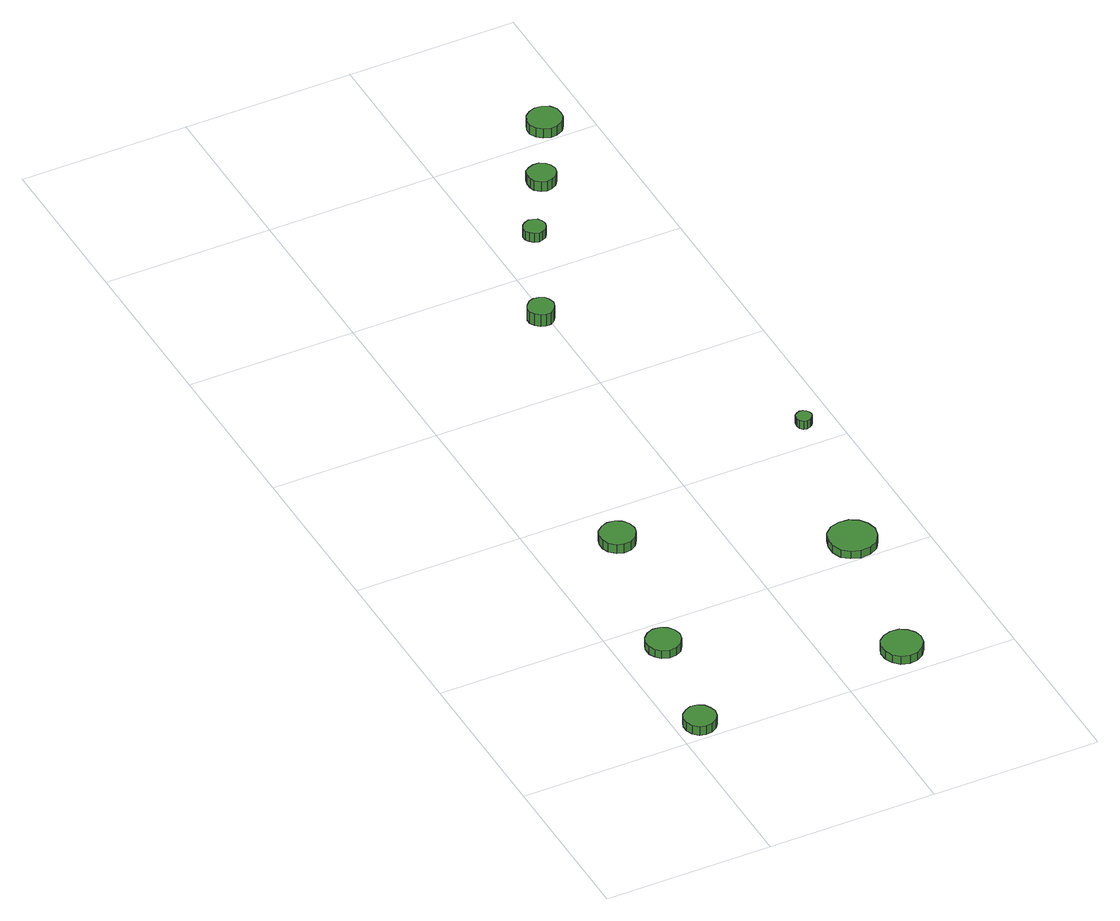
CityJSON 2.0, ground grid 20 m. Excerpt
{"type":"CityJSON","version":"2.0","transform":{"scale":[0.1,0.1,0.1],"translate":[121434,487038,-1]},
"CityObjects":{
"tree1":{"type":"SolitaryVegetationObject","attributes":{"function":"something"},"geometry":[{"type":"MultiSurface","lod":"1","boundaries":[[[0,1,2,3,4,5,6,7,8,9,10,11,12,13,14]],[[15,16,17,18,19,20,21,22,23,24,25,26,27,28,29]],[[0,29,28,1]],[[1,28,27,2]],[[2,27,26,3]],[[3,26,25,4]],[[4,25,24,5]],[[5,24,23,6]],[[6,23,22,7]],[[7,22,21,8]],[[8,21,20,9]],[[9,20,19,10]],[[10,19,18,11]],[[11,18,17,12]],[[12,17,16,13]],[[13,16,15,14]],[[14,15,29,0]]]}]},
"tree2":{"type":"SolitaryVegetationObject","attributes":{"function":"something"},"geometry":[{"type":"MultiSurface","lod":"1","boundaries":[[[30,31,32,33,34,35,36,37,38,39,40,41,42,43,44]],[[45,46,47,48,49,50,51,52,53,54,55,56,57,58,59]],[[30,59,58,31]],[[31,58,57,32]],[[32,57,56,33]],[[33,56,55,34]],[[34,55,54,35]],[[35,54,53,36]],[[36,53,52,37]],[[37,52,51,38]],[[38,51,50,39]],[[39,50,49,40]],[[40,49,48,41]],[[41,48,47,42]],[[42,47,46,43]],[[43,46,45,44]],[[44,45,59,30]]]}]},
"tree3":{"type":"SolitaryVegetationObject","attributes":{"function":"something"},"geometry":[{"type":"MultiSurface","lod":"1","boundaries":[[[60,61,62,63,64,65,66,67,68,69,70,71,72,73,74]],[[75,76,77,78,79,80,81,82,83,84,85,86,87,88,89]],[[60,89,88,61]],[[61,88,87,62]],[[62,87,86,63]],[[63,86,85,64]],[[64,85,84,65]],[[65,84,83,66]],[[66,83,82,67]],[[67,82,81,68]],[[68,81,80,69]],[[69,80,79,70]],[[70,79,78,71]],[[71,78,77,72]],[[72,77,76,73]],[[73,76,75,74]],[[74,75,89,60]]]}]},
"tree4":{"type":"SolitaryVegetationObject","attributes":{"function":"something"},"geometry":[{"type":"MultiSurface","lod":"1","boundaries":[[[90,91,92,93,94,95,96,97,98,99,100,101,102,103,104]],[[105,106,107,108,109,110,111,112,113,114,115,116,117,118,119]],[[90,119,118,91]],[[91,118,117,92]],[[92,117,116,93]],[[93,116,115,94]],[[94,115,114,95]],[[95,114,113,96]],[[96,113,112,97]],[[97,112,111,98]],[[98,111,110,99]],[[99,110,109,100]],[[100,109,108,101]],[[101,108,107,102]],[[102,107,106,103]],[[103,106,105,104]],[[104,105,119,90]]]}]},
"tree5":{"type":"SolitaryVegetationObject","attributes":{"function":"something"}},
"tree6":{"type":"SolitaryVegetationObject","attributes":{"function":"something"},"geometry":[{"type":"MultiSurface","lod":"1","boundaries":[[[120,121,122,123,124,125,126,127,128,129,130,131,132,133,134]],[[135,136,137,138,139,140,141,142,143,144,145,146,147,148,149]],[[120,149,148,121]],[[121,148,147,122]],[[122,147,146,123]],[[123,146,145,124]],[[124,145,144,125]],[[125,144,143,126]],[[126,143,142,127]],[[127,142,141,128]],[[128,141,140,129]],[[129,140,139,130]],[[130,139,138,131]],[[131,138,137,132]],[[132,137,136,133]],[[133,136,135,134]],[[134,135,149,120]]]}]},
"tree7":{"type":"SolitaryVegetationObject","attributes":{"function":"something"},"geometry":[{"type":"MultiSurface","lod":"1","boundaries":[[[150,151,152,153,154,155,156,157,158,159,160,161,162,163,164]],[[165,166,167,168,169,170,171,172,173,174,175,176,177,178,179]],[[150,179,178,151]],[[151,178,177,152]],[[152,177,176,153]],[[153,176,175,154]],[[154,175,174,155]],[[155,174,173,156]],[[156,173,172,157]],[[157,172,171,158]],[[158,171,170,159]],[[159,170,169,160]],[[160,169,168,161]],[[161,168,167,162]],[[162,167,166,163]],[[163,166,165,164]],[[164,165,179,150]]]}]},
"tree8":{"type":"SolitaryVegetationObject","attributes":{"function":"something"},"geometry":[{"type":"MultiSurface","lod":"1","boundaries":[[[180,181,182,183,184,185,186,187,188,189,190,191,192,193,194]],[[195,196,197,198,199,200,201,202,203,204,205,206,207,208,209]],[[180,209,208,181]],[[181,208,207,182]],[[182,207,206,183]],[[183,206,205,184]],[[184,205,204,185]],[[185,204,203,186]],[[186,203,202,187]],[[187,202,201,188]],[[188,201,200,189]],[[189,200,199,190]],[[190,199,198,191]],[[191,198,197,192]],[[192,197,196,193]],[[193,196,195,194]],[[194,195,209,180]]]}]},
"tree9":{"type":"SolitaryVegetationObject","attributes":{"function":"something"},"geometry":[{"type":"MultiSurface","lod":"1","boundaries":[[[210,211,212,213,214,215,216,217,218,219,220,221,222,223,224]],[[225,226,227,228,229,230,231,232,233,234,235,236,237,238,239]],[[210,239,238,211]],[[211,238,237,212]],[[212,237,236,213]],[[213,236,235,214]],[[214,235,234,215]],[[215,234,233,216]],[[216,233,232,217]],[[217,232,231,218]],[[218,231,230,219]],[[219,230,229,220]],[[220,229,228,221]],[[221,228,227,222]],[[222,227,226,223]],[[223,226,225,224]],[[224,225,239,210]]]}]},
"tree10":{"type":"SolitaryVegetationObject","attributes":{"function":"something"},"geometry":[{"type":"MultiSurface","lod":"1","boundaries":[[[240,241,242,243,244,245,246,247,248,249,250,251,252,253,254]],[[255,256,257,258,259,260,261,262,263,264,265,266,267,268,269]],[[240,269,268,241]],[[241,268,267,242]],[[242,267,266,243]],[[243,266,265,244]],[[244,265,264,245]],[[245,264,263,246]],[[246,263,262,247]],[[247,262,261,248]],[[248,261,260,249]],[[249,260,259,250]],[[250,259,258,251]],[[251,258,257,252]],[[252,257,256,253]],[[253,256,255,254]],[[254,255,269,240]]]}]},
"tree11":{"type":"SolitaryVegetationObject","attributes":{"function":"something"}},
"tree12":{"type":"SolitaryVegetationObject","attributes":{"function":"something"},"geometry":[{"type":"MultiSurface","lod":"1","boundaries":[[[270,271,272,273,274,275,276,277,278,279,280,281,282,283,284]],[[285,286,287,288,289,290,291,292,293,294,295,296,297,298,299]],[[270,299,298,271]],[[271,298,297,272]],[[272,297,296,273]],[[273,296,295,274]],[[274,295,294,275]],[[275,294,293,276]],[[276,293,292,277]],[[277,292,291,278]],[[278,291,290,279]],[[279,290,289,280]],[[280,289,288,281]],[[281,288,287,282]],[[282,287,286,283]],[[283,286,285,284]],[[284,285,299,270]]]}]}
},
"vertices":[
[47,24,18],[45,31,18],[41,38,18],[34,42,18],[26,43,18],[19,40,18],[13,35,18],[10,28,18],[10,20,18],[13,13,18],[19,7,18],[26,5,18],[34,6,18],[41,10,18],[45,16,18],[45,16,6],[41,10,6],[34,6,6],[26,5,6],[19,7,6],[13,13,6],[10,20,6],[10,28,6],[13,35,6],[19,40,6],[26,43,6],[34,42,6],[41,38,6],[45,31,6],[47,24,6],
[74,162,17],[72,170,17],[67,177,17],[60,181,17],[51,182,17],[43,179,17],[37,173,17],[34,166,17],[34,157,17],[37,150,17],[43,144,17],[51,141,17],[60,142,17],[67,146,17],[72,153,17],[72,153,6],[67,146,6],[60,142,6],[51,141,6],[43,144,6],[37,150,6],[34,157,6],[34,166,6],[37,173,6],[43,179,6],[51,182,6],[60,181,6],[67,177,6],[72,170,6],[74,162,6],
[113,347,18],[111,356,18],[106,363,18],[99,367,18],[90,368,18],[82,365,18],[75,359,18],[72,351,18],[72,343,18],[75,335,18],[82,329,18],[90,326,18],[99,327,18],[106,331,18],[111,339,18],[111,339,6],[106,331,6],[99,327,6],[90,326,6],[82,329,6],[75,335,6],[72,343,6],[72,351,6],[75,359,6],[82,365,6],[90,368,6],[99,367,6],[106,363,6],[111,356,6],[113,347,6],
[306,38,17],[304,47,17],[298,55,17],[290,60,17],[280,61,17],[270,58,17],[263,52,17],[259,43,17],[259,33,17],[263,24,17],[270,17,17],[280,14,17],[290,15,17],[298,20,17],[304,28,17],[304,28,6],[298,20,6],[290,15,6],[280,14,6],[270,17,6],[263,24,6],[259,33,6],[259,43,6],[263,52,6],[270,58,6],[280,61,6],[290,60,6],[298,55,6],[304,47,6],[306,38,6],
[347,229,16],[344,240,16],[338,249,16],[328,255,16],[316,256,16],[305,253,16],[296,245,16],[292,234,16],[292,223,16],[296,212,16],[305,205,16],[316,201,16],[328,202,16],[338,208,16],[344,217,16],[344,217,6],[338,208,6],[328,202,6],[316,201,6],[305,205,6],[296,212,6],[292,223,6],[292,234,6],[296,245,6],[305,253,6],[316,256,6],[328,255,6],[338,249,6],[344,240,6],[347,229,6],
[210,730,22],[208,737,22],[205,742,22],[199,745,22],[193,746,22],[187,744,22],[182,739,22],[179,733,22],[179,727,22],[182,721,22],[187,717,22],[193,715,22],[199,715,22],[205,719,22],[208,724,22],[208,724,6],[205,719,6],[199,715,6],[193,715,6],[187,717,6],[182,721,6],[179,727,6],[179,733,6],[182,739,6],[187,744,6],[193,746,6],[199,745,6],[205,742,6],[208,737,6],[210,730,6],
[375,436,17],[374,440,17],[372,443,17],[369,445,17],[365,446,17],[361,444,17],[358,442,17],[357,438,17],[357,435,17],[358,431,17],[361,428,17],[365,427,17],[369,428,17],[372,430,17],[374,433,17],[374,433,6],[372,430,6],[369,428,6],[365,427,6],[361,428,6],[358,431,6],[357,435,6],[357,438,6],[358,442,6],[361,444,6],[365,446,6],[369,445,6],[372,443,6],[374,440,6],[375,436,6],
[266,861,18],[265,866,18],[262,871,18],[257,873,18],[252,874,18],[247,872,18],[243,869,18],[240,864,18],[240,858,18],[243,854,18],[247,850,18],[252,848,18],[257,849,18],[262,852,18],[265,856,18],[265,856,6],[262,852,6],[257,849,6],[252,848,6],[247,850,6],[243,854,6],[240,858,6],[240,864,6],[243,869,6],[247,872,6],[252,874,6],[257,873,6],[262,871,6],[265,866,6],[266,861,6],
[319,940,19],[317,947,19],[313,952,19],[307,956,19],[300,956,19],[294,954,19],[288,950,19],[286,943,19],[286,936,19],[288,930,19],[294,925,19],[300,923,19],[307,924,19],[313,927,19],[317,933,19],[317,933,6],[313,927,6],[307,924,6],[300,923,6],[294,925,6],[288,930,6],[286,936,6],[286,943,6],[288,950,6],[294,954,6],[300,956,6],[307,956,6],[313,952,6],[317,947,6],[319,940,6],
[368,1023,19],[367,1031,19],[362,1038,19],[354,1042,19],[346,1043,19],[338,1040,19],[332,1035,19],[328,1027,19],[328,1019,19],[332,1011,19],[338,1006,19],[346,1003,19],[354,1004,19],[362,1008,19],[367,1015,19],[367,1015,6],[362,1008,6],[354,1004,6],[346,1003,6],[338,1006,6],[332,1011,6],[328,1019,6],[328,1027,6],[332,1035,6],[338,1040,6],[346,1043,6],[354,1042,6],[362,1038,6],[367,1031,6],[368,1023,6]
]}
